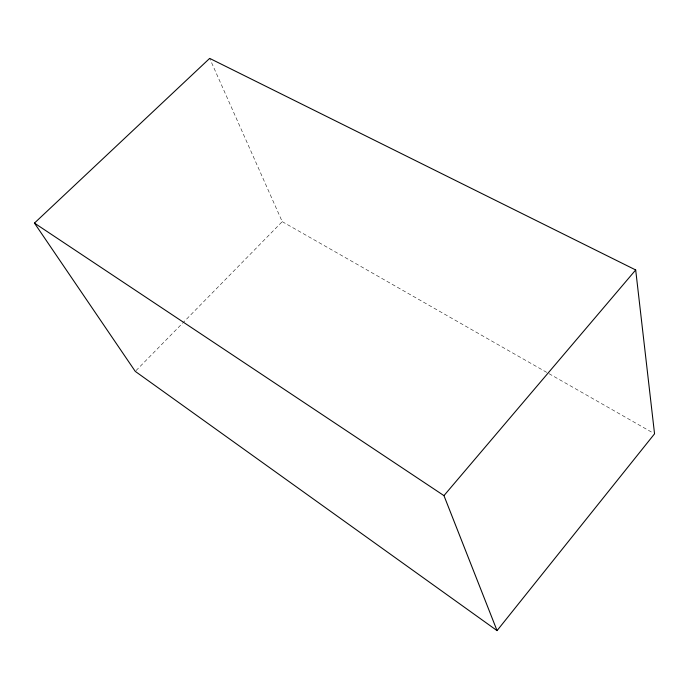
<?xml version="1.0" encoding="UTF-8"?>
<svg xmlns="http://www.w3.org/2000/svg" width="689" height="689" viewBox="0 0 689 689"><rect width="100%" height="100%" fill="white"/><g stroke="black" fill="none" stroke-linecap="round" stroke-linejoin="round"><path stroke-width="0.52" stroke-dasharray="3.44 2.58" d="M136.017 370.613L282.232 221.651L209.68 58.384M282.232 221.651L652.681 432.744"/><path stroke-width="1.03" d="M497.053 630.616L654.55 433.812L635.689 269.959L209.68 58.384L34.45 223.09L135.268 371.38L497.053 630.616L443.957 495.624L34.45 223.09M443.957 495.624L635.689 269.959"/></g></svg>
